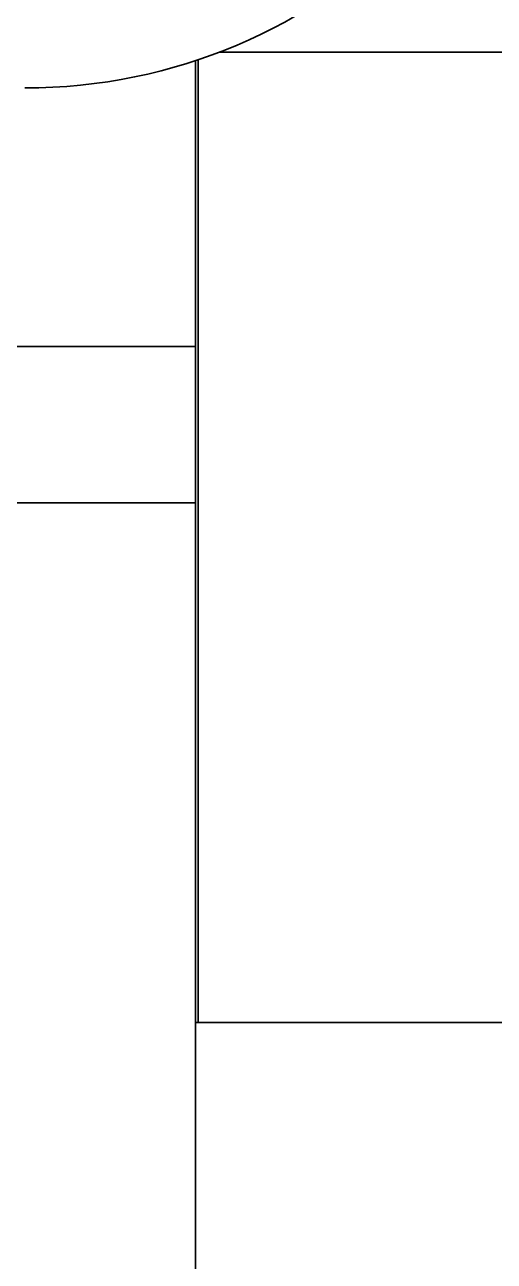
# Model space of a CAD drawing. Header units: millimetres. Extents: x -1052 to 3351, y 0 to 2015.
# Drawn here: x -373.285 to -371.757, y 1690.83 to 1694.85 of the extents above; entities that cross this region are included whole.
import ezdxf

# ---------------------------------------------------------------- set-up
doc = ezdxf.new("R2010")
doc.units = ezdxf.units.MM

msp = doc.modelspace()

# ---------------------------------------------------------------- linework, layer by layer
at = {"color": 7, "linetype": 'Continuous', "lineweight": 35}
for p, q in [((-369.3566, 1694.7617), (-372.6511, 1694.7617)), ((-369.3566, 1694.7617), (-372.6511, 1694.7617)), ((-372.7291, 1694.734), (-372.7291, 1693.8043)), ((-372.7291, 1694.734), (-372.7291, 1693.8043)), ((-372.7207, 1694.7368), (-372.7207, 1691.6059)), ((-372.7207, 1694.7368), (-372.7207, 1691.6059)), ((-373.3947, 1693.8043), (-372.7291, 1693.8043)), ((-373.3947, 1693.8043), (-372.7291, 1693.8043)), ((-372.7291, 1693.8043), (-372.7291, 1693.2956)), ((-372.7291, 1693.8043), (-372.7291, 1693.2956)), ((-372.7291, 1693.2956), (-373.3947, 1693.2956)), ((-372.7291, 1693.2956), (-373.3947, 1693.2956)), ((-372.7291, 1693.2956), (-372.7291, 1683.8749)), ((-372.7291, 1693.2956), (-372.7291, 1683.8749)), ((-371.7148, 1691.6059), (-372.7291, 1691.6059)), ((-371.7148, 1691.6059), (-372.7291, 1691.6059))]:
    msp.add_line(p, q, dxfattribs=at)
msp.add_arc((-373.2846, 1696.4198), 1.775, 270, 0, dxfattribs=at)
msp.add_arc((-373.2846, 1696.4198), 1.775, 270, 0, dxfattribs=at)

doc.saveas('drawing.dxf')
